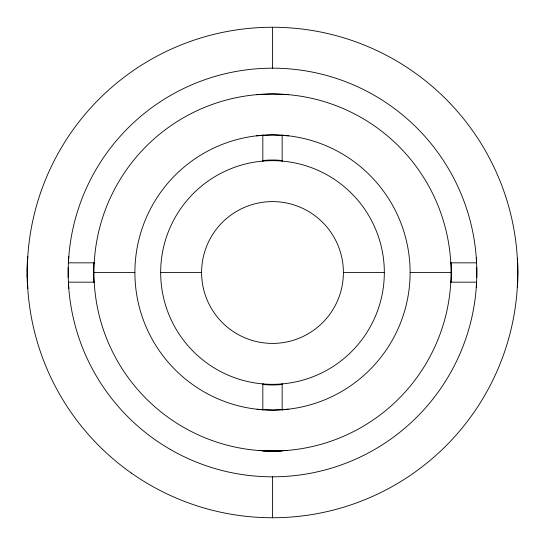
<?xml version="1.0" encoding="UTF-8"?>
<svg xmlns="http://www.w3.org/2000/svg" width="545" height="545" viewBox="0 0 545 545"><rect width="100%" height="100%" fill="white"/><g stroke="black" fill="none" stroke-linecap="round" stroke-linejoin="round"><path stroke-width="0.82" d="M27.257 270.49L27.257 274.51M517.743 274.476L517.743 270.524M27.257 270.524L27.264 269.693M517.743 274.51L517.736 275.252M27.264 269.748L27.27 269.298M27.27 269.353L27.277 268.917M27.277 268.971L27.284 268.542M27.284 268.583L27.291 268.167M27.291 268.201L27.311 267.07M517.702 277.18L517.709 276.833M27.305 267.425L27.781 256.388M68.241 267.445L68.241 277.555M476.759 277.555L476.759 267.445M517.682 278.304L517.314 287.065M68.404 262.901L68.813 256.388M476.596 282.099L476.276 287.385M256.388 135.834L272.5 134.888L288.612 135.834M288.223 409.206L272.895 410.113L257.771 409.322M256.388 94.687L272.5 93.958L288.612 94.687M287.229 450.429L273.29 451.035L259.1 450.538M68.793 262.833L94.224 262.833M450.776 262.833L476.207 262.833M93.958 272.5L134.888 272.5M160.673 272.5L201.602 272.5M343.398 272.5A70.898 70.898 0 0 0 237.048 211.099A70.898 70.898 0 0 0 237.048 333.901A70.898 70.898 0 0 0 343.398 272.5L384.327 272.5A111.827 111.827 0 0 0 216.583 175.653A111.827 111.827 0 0 0 216.583 369.346A111.827 111.827 0 0 0 384.327 272.5M410.113 272.5A137.613 137.613 0 0 0 203.694 153.329A137.613 137.613 0 0 0 203.694 391.671A137.613 137.613 0 0 0 410.113 272.5L451.042 272.5A178.542 178.542 0 0 1 183.229 427.117A178.542 178.542 0 0 1 183.229 117.883A178.542 178.542 0 0 1 451.042 272.5M68.793 282.167L94.224 282.167M450.776 282.167L476.207 282.167M262.833 451.042L282.167 451.042M257.465 409.288L257.083 409.247M68.813 288.612L68.404 282.099M476.303 257.935L476.596 262.901M27.781 288.612L27.305 277.555M517.341 258.289L517.696 267.425M517.696 267.445L517.702 267.793M27.305 277.575L27.284 276.458M27.277 276.029L27.291 276.799M27.27 275.647L27.277 276.083M27.264 275.252L27.27 275.702M517.736 269.748L517.743 270.49M27.264 275.307L27.257 274.476M517.75 262.833L517.75 282.167M282.167 134.697L282.167 161.088M282.167 383.912L282.167 410.249M272.5 27.25L272.5 68.18M272.5 476.82L272.5 517.75M262.833 134.697L262.833 161.088M262.833 383.912L262.833 410.249M27.25 262.833L27.25 282.167M281.881 383.918A9.66 0.852 0 0 1 272.5 384.974A9.66 0.852 0 0 1 263.119 383.918M263.119 161.082A9.66 0.852 0 0 1 272.5 160.026A9.66 0.852 0 0 1 281.881 161.082M450.783 281.881A9.667 0.531 -90 0 0 451.444 272.486A9.667 0.531 90 0 0 450.783 263.119M94.217 281.881A9.667 0.531 90 0 1 93.556 272.486A9.667 0.531 -90 0 1 94.217 263.119M170.34 449.448A204.321 204.321 0 0 0 476.82 272.5A204.321 204.321 0 0 0 170.34 95.552A204.321 204.321 0 0 0 170.34 449.448M131.284 473.012A245.25 245.25 0 0 0 516.755 294.538A245.25 245.25 0 0 0 169.454 49.949A245.25 245.25 0 0 0 131.284 473.012"/></g></svg>
